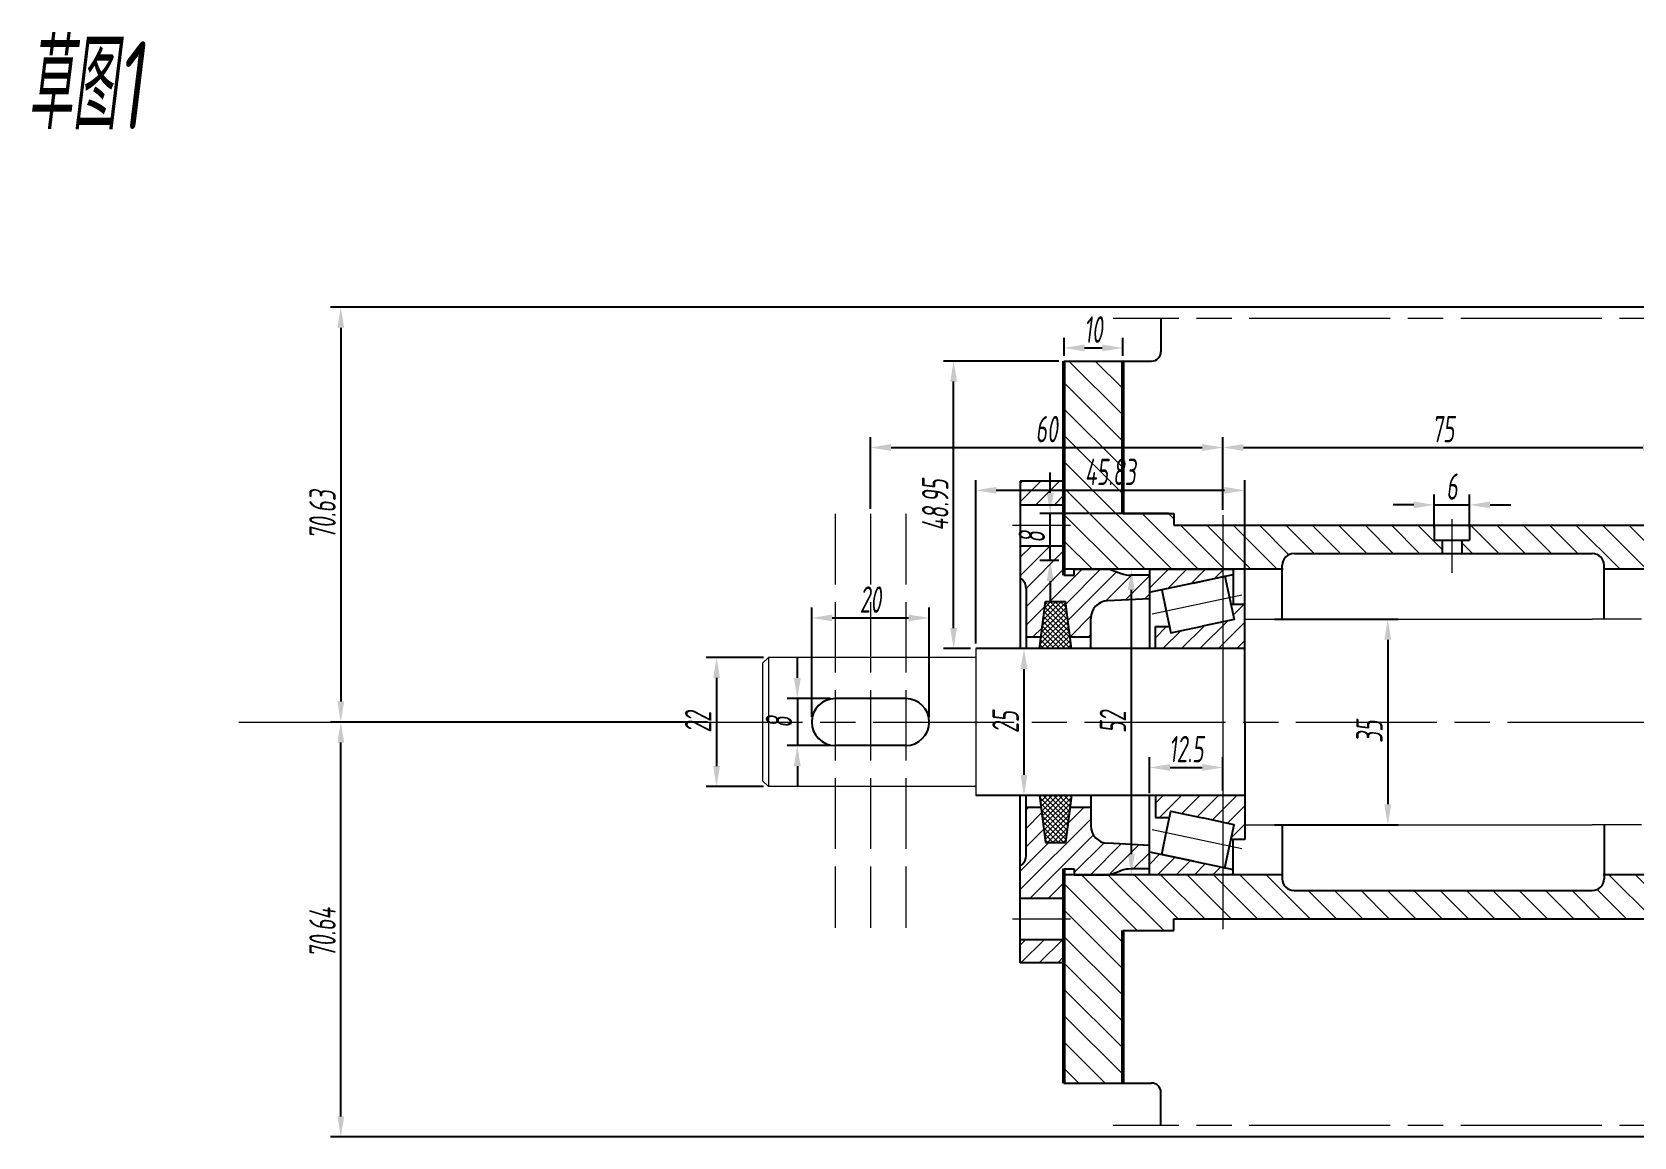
# Model space of a CAD drawing. Extents: x -500 to 7960, y -6170 to 1582.
# Drawn here: x 4341.2 to 4614, y 580.9 to 769 of the extents above; entities that cross this region are included whole.
import ezdxf

# ---------------------------------------------------------------- set-up
doc = ezdxf.new("R2010")
doc.units = 0
doc.linetypes.add('ACAD_ISO02W100', pattern=[15, 12, -3])
doc.linetypes.add('ACAD_ISO08W100', pattern=[36, 24, -3, 6, -3])
doc.layers.get('Defpoints').update_dxf_attribs({"linetype": 'CONTINUOUS'})
for name, color, linetype, lineweight in [('zhongxin', 1, 'ACAD_ISO08W100', 9), ('加粗实线受力图', 7, 'CONTINUOUS', 50), ('标注', 5, 'CONTINUOUS', 9), ('粗实线', 7, 'CONTINUOUS', 25), ('细实线', 7, 'CONTINUOUS', 9), ('细实线 波浪线', 3, 'CONTINUOUS', 9), ('细点画线', 1, 'ACAD_ISO08W100', 9), ('虚线', 2, 'ACAD_ISO02W100', 9)]:
    doc.layers.add(name, color=color, linetype=linetype, lineweight=lineweight)
doc.styles.get("Standard").update_dxf_attribs({"font": 'gbenor.shx', "width": 0.7, "oblique": 7, "height": 10, "bigfont": 'gbcbig.shx'})
doc.dimstyles.new('GB-35', dxfattribs={"dimtxt": 4.5, "dimasz": 3.5, "dimexe": 1.75, "dimexo": 0.875, "dimgap": 0.875, "dimtad": 1, "dimdsep": 46, "dimtxsty": 'Standard', "dimcen": 3.5, "dimadec": 0, "dimazin": 0, "dimtfac": 0.7, "dimtmove": 0, "dimatfit": 3, "dimfxl": 1, "dimtzin": 0, "dimarcsym": 0})
pattern_1 = [(45, (2821.6195, 478.4035), (-1.5715448, 1.5715448), [])]
pattern_2 = [(45, (1828.15986, 341.0259), (-0.4490128, 0.4490128), []), (135, (1828.15986, 341.0259), (-0.4490128, -0.4490128), [])]

# ---------------------------------------------------------------- blocks, each defined once
blk = doc.blocks.new('*D160')
at = {"layer": 'Defpoints', "color": 0, "transparency": 16777216}
for p in [(4654.53, 722.18), (4393.81, 651.55), (4457.12, 651.55)]:
    blk.add_point(p, dxfattribs=at)
at = {"layer": '标注', "color": 0, "lineweight": -2, "transparency": 16777216}
for p, q in [((4653.65, 722.18), (4392.06, 722.18)), ((4393.81, 718.68), (4393.81, 655.05)), ((4456.25, 651.55), (4392.06, 651.55))]:
    blk.add_line(p, q, dxfattribs=at)
at = {"layer": '标注', "color": 0, "transparency": 16777216}
for points in [[(4393.23, 718.68), (4394.39, 718.68), (4393.81, 722.18)], [(4393.23, 655.05), (4394.39, 655.05), (4393.81, 651.55)]]:
    blk.add_solid(points, dxfattribs=at)
at = {"layer": '标注', "color": 0, "transparency": 16777216, "insert": (4390.69, 686.86), "char_height": 4.5, "attachment_point": 5, "rotation": 90}
blk.add_mtext('70.63', dxfattribs=at)
blk = doc.blocks.new('*D161')
at = {"layer": 'Defpoints', "color": 0, "transparency": 16777216}
for p in [(4393.81, 651.55), (4393.81, 651.55), (4654.53, 580.91)]:
    blk.add_point(p, dxfattribs=at)
at = {"layer": '标注', "color": 0, "lineweight": -2, "transparency": 16777216}
for p, q in [((4392.94, 651.55), (4392.06, 651.55)), ((4393.81, 584.41), (4393.81, 648.05)), ((4653.65, 580.91), (4392.06, 580.91))]:
    blk.add_line(p, q, dxfattribs=at)
at = {"layer": '标注', "color": 0, "transparency": 16777216}
for points in [[(4393.23, 648.05), (4394.39, 648.05), (4393.81, 651.55)], [(4393.23, 584.41), (4394.39, 584.41), (4393.81, 580.91)]]:
    blk.add_solid(points, dxfattribs=at)
at = {"layer": '标注', "color": 0, "transparency": 16777216, "insert": (4390.69, 615.71), "char_height": 4.5, "attachment_point": 5, "rotation": 90}
blk.add_mtext('70.64', dxfattribs=at)
blk = doc.blocks.new('*D124')
at = {"layer": 'Defpoints', "color": 0, "transparency": 16777216}
for p in [(4618.99, 698.28), (4618.99, 698.28), (4543.99, 686.79)]:
    blk.add_point(p, dxfattribs=at)
at = {"layer": '标注', "color": 0, "lineweight": -2, "transparency": 16777216}
for p, q in [((4543.99, 687.67), (4543.99, 700.03)), ((4547.49, 698.28), (4615.49, 698.28)), ((4618.99, 699.16), (4618.99, 700.03))]:
    blk.add_line(p, q, dxfattribs=at)
at = {"layer": '标注', "color": 0, "transparency": 16777216}
for points in [[(4547.49, 698.87), (4547.49, 697.7), (4543.99, 698.28)], [(4615.49, 698.87), (4615.49, 697.7), (4618.99, 698.28)]]:
    blk.add_solid(points, dxfattribs=at)
at = {"layer": '标注', "color": 0, "transparency": 16777216, "insert": (4581.49, 701.41), "char_height": 4.5, "attachment_point": 5}
blk.add_mtext('75', dxfattribs=at)
blk = doc.blocks.new('*D104')
at = {"layer": 'Defpoints', "color": 0, "transparency": 16777216}
for p in [(4551.92, 669.05), (4551.92, 634.05), (4572.07, 634.05)]:
    blk.add_point(p, dxfattribs=at)
at = {"layer": '标注', "color": 0, "lineweight": -2, "transparency": 16777216}
for p, q in [((4552.8, 669.05), (4573.82, 669.05)), ((4572.07, 665.55), (4572.07, 637.55)), ((4552.8, 634.05), (4573.82, 634.05))]:
    blk.add_line(p, q, dxfattribs=at)
at = {"layer": '标注', "color": 0, "transparency": 16777216}
for points in [[(4571.48, 665.55), (4572.65, 665.55), (4572.07, 669.05)], [(4571.48, 637.55), (4572.65, 637.55), (4572.07, 634.05)]]:
    blk.add_solid(points, dxfattribs=at)
at = {"layer": '标注', "color": 0, "transparency": 16777216, "insert": (4568.94, 649.92), "char_height": 4.5, "attachment_point": 5, "rotation": 90}
blk.add_mtext('35', dxfattribs=at)
blk = doc.blocks.new('*D125')
at = {"layer": 'Defpoints', "color": 0, "transparency": 16777216}
for p in [(4543.99, 698.28), (4483.99, 686.98), (4543.99, 686.79)]:
    blk.add_point(p, dxfattribs=at)
at = {"layer": '标注', "color": 0, "lineweight": -2, "transparency": 16777216}
for p, q in [((4483.99, 687.86), (4483.99, 700.03)), ((4487.49, 698.28), (4540.49, 698.28)), ((4543.99, 687.67), (4543.99, 700.03))]:
    blk.add_line(p, q, dxfattribs=at)
at = {"layer": '标注', "color": 0, "transparency": 16777216}
for points in [[(4487.49, 698.87), (4487.49, 697.7), (4483.99, 698.28)], [(4540.49, 698.87), (4540.49, 697.7), (4543.99, 698.28)]]:
    blk.add_solid(points, dxfattribs=at)
at = {"layer": '标注', "color": 0, "transparency": 16777216, "insert": (4513.99, 701.41), "char_height": 4.5, "attachment_point": 5}
blk.add_mtext('60', dxfattribs=at)
blk = doc.blocks.new('*D126')
at = {"layer": 'Defpoints', "color": 0, "transparency": 16777216}
for p in [(4547.74, 691), (4501.91, 664.05), (4547.74, 664.05)]:
    blk.add_point(p, dxfattribs=at)
at = {"layer": '标注', "color": 0, "lineweight": -2, "transparency": 16777216}
for p, q in [((4501.91, 664.92), (4501.91, 692.75)), ((4547.74, 664.92), (4547.74, 692.75)), ((4505.41, 691), (4544.24, 691))]:
    blk.add_line(p, q, dxfattribs=at)
at = {"layer": '标注', "color": 0, "transparency": 16777216}
for points in [[(4505.41, 691.58), (4505.41, 690.42), (4501.91, 691)], [(4544.24, 691.58), (4544.24, 690.42), (4547.74, 691)]]:
    blk.add_solid(points, dxfattribs=at)
at = {"layer": '标注', "color": 0, "transparency": 16777216, "insert": (4524.83, 694.13), "char_height": 4.5, "attachment_point": 5}
blk.add_mtext('45.83', dxfattribs=at)
blk = doc.blocks.new('*D106')
at = {"layer": 'Defpoints', "color": 0, "transparency": 16777216}
for p in [(4493.99, 669.27), (4473.99, 651.55), (4493.99, 651.55)]:
    blk.add_point(p, dxfattribs=at)
at = {"layer": '标注', "color": 0, "lineweight": -2, "transparency": 16777216}
for p, q in [((4473.99, 652.42), (4473.99, 671.02)), ((4493.99, 652.42), (4493.99, 671.02)), ((4477.49, 669.27), (4490.49, 669.27))]:
    blk.add_line(p, q, dxfattribs=at)
at = {"layer": '标注', "color": 0, "transparency": 16777216}
for points in [[(4477.49, 669.85), (4477.49, 668.68), (4473.99, 669.27)], [(4490.49, 669.85), (4490.49, 668.68), (4493.99, 669.27)]]:
    blk.add_solid(points, dxfattribs=at)
at = {"layer": '标注', "color": 0, "transparency": 16777216, "insert": (4483.99, 672.39), "char_height": 4.5, "attachment_point": 5}
blk.add_mtext('20', dxfattribs=at)
blk = doc.blocks.new('*D136')
at = {"layer": 'Defpoints', "color": 0, "transparency": 16777216}
for p in [(4477.99, 655.55), (4471.54, 647.55), (4477.99, 647.55)]:
    blk.add_point(p, dxfattribs=at)
at = {"layer": '标注', "color": 0, "lineweight": -2, "transparency": 16777216}
for p, q in [((4471.54, 659.05), (4471.54, 662.55)), ((4477.12, 655.55), (4469.79, 655.55)), ((4471.54, 655.55), (4471.54, 647.55)), ((4477.12, 647.55), (4469.79, 647.55)), ((4471.54, 644.05), (4471.54, 640.55))]:
    blk.add_line(p, q, dxfattribs=at)
at = {"layer": '标注', "color": 0, "transparency": 16777216}
for points in [[(4470.95, 659.05), (4472.12, 659.05), (4471.54, 655.55)], [(4470.95, 644.05), (4472.12, 644.05), (4471.54, 647.55)]]:
    blk.add_solid(points, dxfattribs=at)
at = {"layer": '标注', "color": 0, "transparency": 16777216, "insert": (4468.41, 651.55), "char_height": 4.5, "attachment_point": 5, "rotation": 90}
blk.add_mtext('8', dxfattribs=at)
blk = doc.blocks.new('*D140')
at = {"layer": 'Defpoints', "color": 0, "transparency": 16777216}
for p in [(4466.63, 662.55), (4457.79, 640.55), (4466.63, 640.55)]:
    blk.add_point(p, dxfattribs=at)
at = {"layer": '标注', "color": 0, "lineweight": -2, "transparency": 16777216}
for p, q in [((4465.75, 662.55), (4456.04, 662.55)), ((4457.79, 659.05), (4457.79, 644.05)), ((4465.75, 640.55), (4456.04, 640.55))]:
    blk.add_line(p, q, dxfattribs=at)
at = {"layer": '标注', "color": 0, "transparency": 16777216}
for points in [[(4457.2, 659.05), (4458.37, 659.05), (4457.79, 662.55)], [(4457.2, 644.05), (4458.37, 644.05), (4457.79, 640.55)]]:
    blk.add_solid(points, dxfattribs=at)
at = {"layer": '标注', "color": 0, "transparency": 16777216, "insert": (4454.66, 651.55), "char_height": 4.5, "attachment_point": 5, "rotation": 90}
blk.add_mtext('22', dxfattribs=at)
blk = doc.blocks.new('*D141')
at = {"layer": 'Defpoints', "color": 0, "transparency": 16777216}
for p in [(4514.59, 687.05), (4535.65, 687.05), (4516.94, 679.05)]:
    blk.add_point(p, dxfattribs=at)
at = {"layer": '标注', "color": 0, "lineweight": -2, "transparency": 16777216}
for p, q in [((4514.59, 690.55), (4514.59, 694.05)), ((4534.77, 687.05), (4512.84, 687.05)), ((4514.59, 679.05), (4514.59, 687.05)), ((4516.06, 679.05), (4512.84, 679.05)), ((4514.59, 675.55), (4514.59, 672.05))]:
    blk.add_line(p, q, dxfattribs=at)
at = {"layer": '标注', "color": 0, "transparency": 16777216}
for points in [[(4514.01, 690.55), (4515.18, 690.55), (4514.59, 687.05)], [(4514.01, 675.55), (4515.18, 675.55), (4514.59, 679.05)]]:
    blk.add_solid(points, dxfattribs=at)
at = {"layer": '标注', "color": 0, "transparency": 16777216, "insert": (4511.47, 683.05), "char_height": 4.5, "attachment_point": 5, "rotation": 90}
blk.add_mtext('8', dxfattribs=at)
blk = doc.blocks.new('*D111')
at = {"layer": 'Defpoints', "color": 0, "transparency": 16777216}
for p in [(4531.49, 677.55), (4528.4, 625.55), (4531.49, 625.55)]:
    blk.add_point(p, dxfattribs=at)
at = {"layer": '标注', "color": 0, "lineweight": -2, "transparency": 16777216}
for p, q in [((4530.62, 677.55), (4526.65, 677.55)), ((4528.4, 674.05), (4528.4, 629.05)), ((4530.62, 625.55), (4526.65, 625.55))]:
    blk.add_line(p, q, dxfattribs=at)
at = {"layer": '标注', "color": 0, "transparency": 16777216}
for points in [[(4527.81, 674.05), (4528.98, 674.05), (4528.4, 677.55)], [(4527.81, 629.05), (4528.98, 629.05), (4528.4, 625.55)]]:
    blk.add_solid(points, dxfattribs=at)
at = {"layer": '标注', "color": 0, "transparency": 16777216, "insert": (4525.27, 651.55), "char_height": 4.5, "attachment_point": 5, "rotation": 90}
blk.add_mtext('52', dxfattribs=at)
blk = doc.blocks.new('*D112')
at = {"layer": 'Defpoints', "color": 0, "transparency": 16777216}
for p in [(4526.94, 715.23), (4516.94, 713), (4526.94, 713)]:
    blk.add_point(p, dxfattribs=at)
at = {"layer": '标注', "color": 0, "lineweight": -2, "transparency": 16777216}
for p, q in [((4516.94, 713.87), (4516.94, 716.98)), ((4520.44, 715.23), (4523.44, 715.23)), ((4526.94, 713.87), (4526.94, 716.98))]:
    blk.add_line(p, q, dxfattribs=at)
at = {"layer": '标注', "color": 0, "transparency": 16777216}
for points in [[(4520.44, 715.82), (4520.44, 714.65), (4516.94, 715.23)], [(4523.44, 715.82), (4523.44, 714.65), (4526.94, 715.23)]]:
    blk.add_solid(points, dxfattribs=at)
at = {"layer": '标注', "color": 0, "transparency": 16777216, "insert": (4521.94, 718.36), "char_height": 4.5, "attachment_point": 5}
blk.add_mtext('10', dxfattribs=at)
blk = doc.blocks.new('*D113')
at = {"layer": 'Defpoints', "color": 0, "transparency": 16777216}
for p in [(4585.99, 688.52), (4579.99, 683.69), (4585.99, 683.69)]:
    blk.add_point(p, dxfattribs=at)
at = {"layer": '标注', "color": 0, "lineweight": -2, "transparency": 16777216}
for p, q in [((4579.99, 684.56), (4579.99, 690.27)), ((4585.99, 684.56), (4585.99, 690.27)), ((4576.49, 688.52), (4572.99, 688.52)), ((4579.99, 688.52), (4585.99, 688.52)), ((4589.49, 688.52), (4592.99, 688.52))]:
    blk.add_line(p, q, dxfattribs=at)
at = {"layer": '标注', "color": 0, "transparency": 16777216}
for points in [[(4576.49, 689.1), (4576.49, 687.94), (4579.99, 688.52)], [(4589.49, 689.1), (4589.49, 687.94), (4585.99, 688.52)]]:
    blk.add_solid(points, dxfattribs=at)
at = {"layer": '标注', "color": 0, "transparency": 16777216, "insert": (4582.99, 691.65), "char_height": 4.5, "attachment_point": 5}
blk.add_mtext('6', dxfattribs=at)
blk = doc.blocks.new('*D114')
at = {"layer": 'Defpoints', "color": 0, "transparency": 16777216}
for p in [(4515.9, 664.05), (4510.12, 639.05), (4515.9, 639.05)]:
    blk.add_point(p, dxfattribs=at)
at = {"layer": '标注', "color": 0, "lineweight": -2, "transparency": 16777216}
for p, q in [((4515.02, 664.05), (4508.37, 664.05)), ((4510.12, 660.55), (4510.12, 642.55)), ((4515.02, 639.05), (4508.37, 639.05))]:
    blk.add_line(p, q, dxfattribs=at)
at = {"layer": '标注', "color": 0, "transparency": 16777216}
for points in [[(4509.54, 660.55), (4510.71, 660.55), (4510.12, 664.05)], [(4509.54, 642.55), (4510.71, 642.55), (4510.12, 639.05)]]:
    blk.add_solid(points, dxfattribs=at)
at = {"layer": '标注', "color": 0, "transparency": 16777216, "insert": (4507, 651.55), "char_height": 4.5, "attachment_point": 5, "rotation": 90}
blk.add_mtext('25', dxfattribs=at)
blk = doc.blocks.new('*D142')
at = {"layer": 'Defpoints', "color": 0, "transparency": 16777216}
for p in [(4498.15, 713), (4516.94, 713), (4501.91, 664.05)]:
    blk.add_point(p, dxfattribs=at)
at = {"layer": '标注', "color": 0, "lineweight": -2, "transparency": 16777216}
for p, q in [((4516.06, 713), (4496.4, 713)), ((4498.15, 667.55), (4498.15, 709.5)), ((4501.04, 664.05), (4496.4, 664.05))]:
    blk.add_line(p, q, dxfattribs=at)
at = {"layer": '标注', "color": 0, "transparency": 16777216}
for points in [[(4497.56, 709.5), (4498.73, 709.5), (4498.15, 713)], [(4497.56, 667.55), (4498.73, 667.55), (4498.15, 664.05)]]:
    blk.add_solid(points, dxfattribs=at)
at = {"layer": '标注', "color": 0, "transparency": 16777216, "insert": (4495.02, 688.52), "char_height": 4.5, "attachment_point": 5, "rotation": 90}
blk.add_mtext('48.95', dxfattribs=at)
blk = doc.blocks.new('*D168')
at = {"layer": 'Defpoints', "color": 0, "transparency": 16777216}
for p in [(4543.99, 643.81), (4531.49, 638.55), (4543.99, 639.05)]:
    blk.add_point(p, dxfattribs=at)
at = {"layer": '标注', "color": 0, "lineweight": -2, "transparency": 16777216}
for p, q in [((4531.49, 639.42), (4531.49, 645.56)), ((4534.99, 643.81), (4540.49, 643.81)), ((4543.99, 639.92), (4543.99, 645.56))]:
    blk.add_line(p, q, dxfattribs=at)
at = {"layer": '标注', "color": 0, "transparency": 16777216}
for points in [[(4534.99, 644.39), (4534.99, 643.23), (4531.49, 643.81)], [(4540.49, 644.39), (4540.49, 643.23), (4543.99, 643.81)]]:
    blk.add_solid(points, dxfattribs=at)
at = {"layer": '标注', "color": 0, "transparency": 16777216, "insert": (4537.74, 646.94), "char_height": 4.5, "attachment_point": 5}
blk.add_mtext('12.5', dxfattribs=at)

msp = doc.modelspace()

# ---------------------------------------------------------------- hatches: boundary and pattern name
at = {"layer": '细实线 波浪线'}
h = msp.add_hatch(dxfattribs=at)
h.set_pattern_fill('ANSI31', color=256, angle=90)
h.set_pattern_definition([(135, (2821.6195, 478.4035), (-2.245064, -2.245064), [])])
h.paths.add_polyline_path([(4543.991, 685.047), (4535.65, 685.047), (4535.65, 687.047), (4526.938, 687.047), (4526.938, 712.999), (4516.938, 712.999), (4516.938, 677.547), (4543.991, 677.547), (4543.991, 679.047)])
h.paths.add_polyline_path([(4579.989, 685.047), (4543.991, 685.047), (4543.991, 677.547), (4545.741, 677.547), (4554.098, 677.547), (4554.098, 678.231, -0.4142136), (4556.098, 680.231), (4581.308, 680.231), (4581.308, 682.537), (4579.989, 682.537)])
h.paths.add_polyline_path([(4618.991, 682.721), (4618.991, 685.047), (4585.989, 685.047), (4585.989, 682.537), (4584.67, 682.537), (4584.67, 680.231), (4606.883, 680.231, -0.4142136), (4608.883, 678.231), (4608.883, 677.547), (4618.991, 677.547)])
h.paths.add_polyline_path([(4640.528, 686.047), (4639.528, 687.047), (4630.328, 687.047), (4630.328, 685.047), (4618.991, 685.047), (4618.991, 677.547), (4640.528, 677.547), (4640.528, 679.047)])
h.paths.add_polyline_path([(4640.528, 624.047), (4640.528, 625.547), (4608.883, 625.547), (4608.883, 624.863, -0.4142136), (4606.883, 622.863), (4556.098, 622.863, -0.4142136), (4554.098, 624.863), (4554.098, 625.547), (4543.991, 625.547), (4543.991, 620.373), (4543.991, 618.047), (4630.328, 618.047), (4630.328, 616.047), (4639.528, 616.047), (4640.528, 617.047)])
h.paths.add_polyline_path([(4543.991, 625.547), (4527.491, 625.547), (4525.54, 624.793), (4518.272, 624.793), (4518.272, 625.547), (4516.938, 625.547), (4516.938, 590.095), (4526.938, 590.095), (4526.938, 616.047), (4535.65, 616.047), (4535.65, 618.047), (4543.991, 618.047), (4543.991, 620.373)])
h.paths.add_polyline_path([(4527.491, 625.547), (4518.272, 625.547), (4518.272, 624.793), (4525.54, 624.793)], flags=17)
h = msp.add_hatch(dxfattribs=at)
h.set_pattern_fill('ANSI31', color=256, scale=0.7)
h.set_pattern_definition(pattern_1)
h.paths.add_polyline_path([(4516.938, 692.547), (4509.491, 692.547), (4509.491, 688.547), (4516.938, 688.547)])
h.paths.add_polyline_path([(4516.938, 681.547), (4509.491, 681.547), (4509.491, 676.047), (4509.792, 675.789, -0.2189958), (4510.491, 674.27), (4510.491, 666.047), (4513.004, 666.047), (4513.794, 672.047), (4517.187, 672.047), (4517.977, 666.047), (4521.491, 666.047), (4521.491, 669.193, -0.3996556), (4524.341, 672.189), (4531.491, 672.547), (4531.491, 676.547), (4528.357, 676.547, -0.0859668), (4526.675, 676.838), (4524.691, 677.547), (4518.691, 677.547), (4518.691, 676.547), (4516.938, 676.547)])
h = msp.add_hatch(dxfattribs=at)
h.set_pattern_fill('ANSI31', color=256, scale=0.7)
h.set_pattern_definition(pattern_1)
h.paths.add_polyline_path([(4517.187, 631.047), (4513.794, 631.047), (4513.004, 637.047), (4510.491, 637.047), (4510.491, 628.824, -0.2189958), (4509.792, 627.305), (4509.491, 627.047), (4509.491, 621.547), (4516.938, 621.547), (4516.938, 626.547), (4518.691, 626.547), (4518.691, 625.547), (4524.691, 625.547), (4526.675, 626.256, -0.0859668), (4528.357, 626.547), (4531.491, 626.547), (4531.491, 630.547), (4524.341, 630.904, -0.3996588), (4521.491, 633.901), (4521.491, 637.047), (4517.977, 637.047)])
h.paths.add_polyline_path([(4509.491, 610.547), (4516.938, 610.547), (4516.938, 614.547), (4509.491, 614.547)])
h.paths.add_polyline_path([(4514.648, 681.053), (4514.648, 684.353), (4509.039, 685.041), (4509.039, 681.741)], flags=9)
h = msp.add_hatch(dxfattribs=at)
h.set_pattern_fill('ANSI31', color=256, scale=0.7)
h.set_pattern_definition([(45, (2682.7047, 802.5339), (-1.5715448, 1.5715448), [])])
h.paths.add_polyline_path([(4531.491, 677.547), (4531.491, 673.633), (4545.741, 676.651), (4545.741, 677.547)])
h.paths.add_polyline_path([(4544.322, 668.684), (4540.518, 667.878), (4536.713, 667.073), (4535.137, 666.739), (4534.913, 667.797), (4532.491, 667.797), (4532.491, 664.047), (4547.741, 664.047), (4547.741, 671.547), (4545.363, 671.547), (4545.898, 669.018)])
h = msp.add_hatch(dxfattribs=at)
h.set_pattern_fill('ANSI37', color=256, scale=0.2)
h.set_pattern_definition(pattern_2)
h.paths.add_polyline_path([(4512.741, 664.047), (4518.241, 664.047), (4517.187, 672.047), (4513.794, 672.047)])
h = msp.add_hatch(dxfattribs=at)
h.set_pattern_fill('ANSI37', color=256, scale=0.2)
h.set_pattern_definition(pattern_2)
h.paths.add_polyline_path([(4512.741, 639.047), (4518.241, 639.047), (4517.187, 631.047), (4513.794, 631.047)])
h = msp.add_hatch(dxfattribs=at)
h.set_pattern_fill('ANSI31', color=256, scale=0.7)
h.set_pattern_definition([(45, (2682.7047, 799.5339), (-1.5715448, 1.5715448), [])])
h.paths.add_polyline_path([(4545.741, 625.547), (4545.741, 626.443), (4531.491, 629.461), (4531.491, 625.547)])
h.paths.add_polyline_path([(4545.898, 634.076), (4545.363, 631.547), (4547.741, 631.547), (4547.741, 639.047), (4532.491, 639.047), (4532.491, 635.297), (4534.913, 635.297), (4535.137, 636.355), (4536.713, 636.021), (4540.518, 635.216), (4544.322, 634.41)])

# ---------------------------------------------------------------- linework, layer by layer
at = {"layer": 'zhongxin'}
for p, q in [((4644.491, 720.245), (4525.292, 720.245)), ((4508.159, 685.047), (4518.072, 685.047)), ((4376.437, 651.547), (5155.66, 651.547)), ((4508.159, 618.047), (4518.072, 618.047)), ((4644.491, 582.849), (4525.292, 582.849))]:
    msp.add_line(p, q, dxfattribs=at)
at = {"layer": '加粗实线受力图'}
for p, q in [((4516.938, 676.547), (4516.938, 712.999)), ((4526.938, 687.047), (4526.938, 712.999)), ((4516.938, 626.547), (4516.938, 590.095)), ((4526.938, 616.047), (4526.938, 590.095))]:
    msp.add_line(p, q, dxfattribs=at)
at = {"layer": '标注'}
msp.add_line((4582.989, 686.098), (4582.989, 676.952), dxfattribs=at)
at = {"layer": '粗实线'}
for p, q in [((4533.436, 720.245), (4533.436, 714.599)), ((4516.938, 712.999), (4531.836, 712.999)), ((4516.938, 692.547), (4509.491, 692.547)), ((4509.491, 692.547), (4509.491, 664.047)), ((4509.491, 688.547), (4516.938, 688.547)), ((4526.938, 687.047), (4535.65, 687.047)), ((4535.65, 687.047), (4535.65, 685.047)), ((4535.65, 685.047), (4630.328, 685.047)), ((4579.989, 685.047), (4579.989, 682.537)), ((4585.989, 685.047), (4585.989, 682.537)), ((4579.989, 682.537), (4585.989, 682.537)), ((4581.308, 682.537), (4581.308, 680.231)), ((4584.67, 682.537), (4584.67, 680.231)), ((4509.491, 681.547), (4516.938, 681.547)), ((4556.098, 680.231), (4606.883, 680.231)), ((4554.272, 677.547), (4516.938, 677.547)), ((4516.938, 676.547), (4518.691, 676.547)), ((4525.54, 677.547), (4518.272, 677.547)), ((4518.691, 676.547), (4518.691, 677.547)), ((4518.691, 677.547), (4524.691, 677.547)), ((4524.691, 677.547), (4526.675, 676.838)), ((4531.491, 676.547), (4528.357, 676.547)), ((4531.491, 677.547), (4545.741, 677.547)), ((4531.491, 677.547), (4531.491, 664.047)), ((4531.491, 673.633), (4545.741, 676.651)), ((4545.741, 677.547), (4545.741, 676.651)), ((4545.741, 676.651), (4545.741, 671.547)), ((4554.098, 669.047), (4554.098, 678.231)), ((4640.528, 677.547), (4608.709, 677.547)), ((4608.883, 669.047), (4608.883, 678.231)), ((4509.491, 676.047), (4509.792, 675.789)), ((4510.491, 674.315), (4510.491, 664.047)), ((4512.741, 664.047), (4513.794, 672.047)), ((4513.794, 672.047), (4517.187, 672.047)), ((4518.241, 664.047), (4517.187, 672.047)), ((4531.491, 672.547), (4524.341, 672.189)), ((4547.741, 671.547), (4545.363, 671.547)), ((4547.741, 651.547), (4547.741, 671.547)), ((4521.491, 664.047), (4521.491, 669.193)), ((4510.491, 666.047), (4513.004, 666.047)), ((4517.977, 666.047), (4521.491, 666.047)), ((4532.491, 664.047), (4532.491, 667.797)), ((4532.491, 667.797), (4534.913, 667.797)), ((4532.491, 664.047), (4532.491, 667.592)), ((4547.741, 664.047), (4501.913, 664.047)), ((4547.741, 664.047), (4532.491, 664.047)), ((4547.741, 664.047), (4532.491, 664.047)), ((4489.991, 655.547), (4477.991, 655.547)), ((4547.741, 651.547), (4547.741, 631.547)), ((4489.991, 647.547), (4477.991, 647.547)), ((4547.741, 639.047), (4501.913, 639.047)), ((4509.491, 610.547), (4509.491, 639.047)), ((4510.491, 628.779), (4510.491, 639.047)), ((4512.741, 639.047), (4513.794, 631.047)), ((4518.241, 639.047), (4517.187, 631.047)), ((4521.491, 639.047), (4521.491, 633.901)), ((4531.491, 625.547), (4531.491, 639.047)), ((4547.741, 639.047), (4532.491, 639.047)), ((4547.741, 639.047), (4532.491, 639.047)), ((4532.491, 639.047), (4532.491, 635.502)), ((4532.491, 639.047), (4532.491, 635.297)), ((4510.491, 637.047), (4513.004, 637.047)), ((4517.977, 637.047), (4521.491, 637.047)), ((4532.491, 635.297), (4534.913, 635.297)), ((4554.098, 634.047), (4554.098, 624.863)), ((4608.883, 634.047), (4608.883, 624.863)), ((4513.794, 631.047), (4517.187, 631.047)), ((4531.491, 630.547), (4524.341, 630.904)), ((4547.741, 631.547), (4545.363, 631.547)), ((4545.741, 626.443), (4545.741, 631.547)), ((4509.491, 627.047), (4509.792, 627.305)), ((4531.491, 629.461), (4545.741, 626.443)), ((4516.938, 626.547), (4518.691, 626.547)), ((4554.272, 625.547), (4516.938, 625.547)), ((4518.272, 625.547), (4516.938, 625.547)), ((4525.54, 625.547), (4518.272, 625.547)), ((4518.691, 626.547), (4518.691, 625.547)), ((4518.691, 625.547), (4524.691, 625.547)), ((4524.691, 625.547), (4526.675, 626.256)), ((4531.491, 625.547), (4527.491, 625.547)), ((4531.491, 626.547), (4528.357, 626.547)), ((4545.741, 625.547), (4545.741, 626.443)), ((4640.528, 625.547), (4608.709, 625.547)), ((4556.098, 622.863), (4606.883, 622.863)), ((4509.491, 621.547), (4516.938, 621.547)), ((4535.65, 616.047), (4535.65, 618.047)), ((4535.65, 618.047), (4630.328, 618.047)), ((4509.491, 614.547), (4516.938, 614.547)), ((4526.938, 616.047), (4535.65, 616.047)), ((4516.938, 610.547), (4509.491, 610.547)), ((4516.938, 590.095), (4531.836, 590.095)), ((4533.436, 582.849), (4533.436, 588.495))]:
    msp.add_line(p, q, dxfattribs=at)
for points in [[(4538.964, 675.216), (4535.16, 674.41), (4533.583, 674.076), (4534.36, 670.407), (4535.137, 666.739), (4536.713, 667.073), (4540.518, 667.878)], [(4538.964, 675.216), (4542.768, 676.021), (4544.344, 676.355), (4545.121, 672.686), (4545.898, 669.018), (4544.322, 668.684), (4540.518, 667.878)], [(4538.964, 627.878), (4535.16, 628.684), (4533.583, 629.018), (4534.36, 632.686), (4535.137, 636.355), (4536.713, 636.021), (4540.518, 635.216)], [(4538.964, 627.878), (4542.768, 627.073), (4544.344, 626.739), (4545.121, 630.407), (4545.898, 634.076), (4544.322, 634.41), (4540.518, 635.216)]]:
    msp.add_lwpolyline(points, dxfattribs=at)
for centre, radius, start, end in [((4531.836, 714.599), 1.6, 270, 0), ((4556.098, 678.231), 2, 90, 180), ((4606.883, 678.231), 2, 0, 90), ((4528.357, 681.547), 5, 250.34618, 270), ((4508.491, 674.27), 2, 0, 49.41011), ((4524.491, 669.193), 3, 92.86241, 180), ((4477.991, 651.547), 4, 90, 270), ((4489.991, 651.547), 4, 270, 90), ((4524.491, 633.901), 3, 180, 267.13759), ((4508.491, 628.824), 2, 310.58989, 360), ((4528.357, 621.547), 5, 90, 109.65382), ((4556.098, 624.863), 2, 180, 270), ((4606.883, 624.863), 2, 270, 360), ((4531.836, 588.495), 1.6, 360, 90)]:
    msp.add_arc(centre, radius, start, end, dxfattribs=at)
at = {"layer": '细实线'}
for p, q in [((4547.741, 669.047), (4606.874, 669.047)), ((4615.241, 669.047), (4606.874, 669.047)), ((4501.913, 664.047), (4501.913, 639.047)), ((4465.625, 661.547), (4466.625, 662.547)), ((4465.625, 661.547), (4465.625, 641.547)), ((4501.913, 662.547), (4466.625, 662.547)), ((4466.625, 662.547), (4466.625, 640.547)), ((4465.625, 641.547), (4466.625, 640.547)), ((4501.913, 640.547), (4466.625, 640.547)), ((4547.741, 634.047), (4606.874, 634.047)), ((4615.241, 634.047), (4606.874, 634.047))]:
    msp.add_line(p, q, dxfattribs=at)
at = {"layer": '细点画线'}
for p, q in [((4547.204, 673.127), (4531.969, 669.901)), ((4547.204, 629.966), (4531.969, 633.193))]:
    msp.add_line(p, q, dxfattribs=at)
at = {"layer": '虚线'}
for p, q in [((4477.991, 686.982), (4477.991, 616.491)), ((4483.991, 686.982), (4483.991, 616.491)), ((4489.991, 686.982), (4489.991, 616.491)), ((4543.991, 686.793), (4543.991, 616.301)), ((4543.991, 679.047), (4543.991, 620.373))]:
    msp.add_line(p, q, dxfattribs=at)

# ---------------------------------------------------------------- texts
at = {"layer": '细实线 波浪线', "insert": (4340.452, 767.455), "char_height": 15, "attachment_point": 1}
msp.add_mtext_dynamic_manual_height_columns('草图1', width=496.39646, gutter_width=12.5, heights=[0], dxfattribs=at)

# ---------------------------------------------------------------- dimensions: what is measured, and where the dimension line sits
at = {"layer": '标注'}
for base, p1, p2, picture, middle in [((4393.811, 651.547), (4654.528, 722.175), (4457.12, 651.547), '*D160', (4390.686, 686.861)), ((4498.147, 712.999), (4501.913, 664.047), (4516.938, 712.999), '*D142', (4495.022, 688.523)), ((4528.397, 625.547), (4531.491, 677.547), (4531.491, 625.547), '*D111', (4525.272, 651.547)), ((4457.788, 640.547), (4466.625, 662.547), (4466.625, 640.547), '*D140', (4454.663, 651.547)), ((4471.537, 647.547), (4477.991, 655.547), (4477.991, 647.547), '*D136', (4468.412, 651.547))]:
    dim = msp.add_linear_dim(base=base, p1=p1, p2=p2, angle=90, dimstyle='GB-35', dxfattribs=at)
    dim.commit()
    dim.dimension.update_dxf_attribs({"geometry": picture, "text_midpoint": middle})
for base, p1, p2, picture, middle in [((4526.938, 715.234), (4516.938, 712.999), (4526.938, 712.999), '*D112', (4521.938, 718.359)), ((4543.991, 698.285), (4483.991, 686.982), (4543.991, 686.793), '*D125', (4513.991, 701.41)), ((4618.991, 698.285), (4543.991, 686.793), (4618.991, 698.285), '*D124', (4581.491, 701.41)), ((4585.989, 688.521), (4579.989, 683.689), (4585.989, 683.689), '*D113', (4582.989, 691.646)), ((4493.991, 669.267), (4473.991, 651.547), (4493.991, 651.547), '*D106', (4483.991, 672.392)), ((4543.991, 643.811), (4531.491, 638.547), (4543.991, 639.047), '*D168', (4537.741, 646.936))]:
    dim = msp.add_linear_dim(base=base, p1=p1, p2=p2, dimstyle='GB-35', dxfattribs=at)
    dim.commit()
    dim.dimension.update_dxf_attribs({"geometry": picture, "text_midpoint": middle})
dim = msp.add_linear_dim(base=(4547.741, 691.001), p1=(4501.913, 664.047), p2=(4547.741, 664.047), dimstyle='GB-35', dxfattribs=at)
dim.commit()
dim.dimension.update_dxf_attribs({"geometry": '*D126', "text_midpoint": (4524.827, 691.001), "dimtype": 160})
for base, p1, p2, picture, middle in [((4514.594, 687.047), (4516.938, 679.047), (4535.65, 687.047), '*D141', (4514.594, 683.047)), ((4572.068, 634.047), (4551.924, 669.047), (4551.924, 634.047), '*D104', (4572.068, 649.922)), ((4510.125, 639.047), (4515.895, 664.047), (4515.895, 639.047), '*D114', (4510.125, 651.547)), ((4393.811, 651.547), (4654.528, 580.91), (4393.811, 651.547), '*D161', (4393.811, 615.712))]:
    dim = msp.add_linear_dim(base=base, p1=p1, p2=p2, angle=90, dimstyle='GB-35', dxfattribs=at)
    dim.commit()
    dim.dimension.update_dxf_attribs({"geometry": picture, "text_midpoint": middle, "dimtype": 160})

doc.saveas('drawing.dxf')
